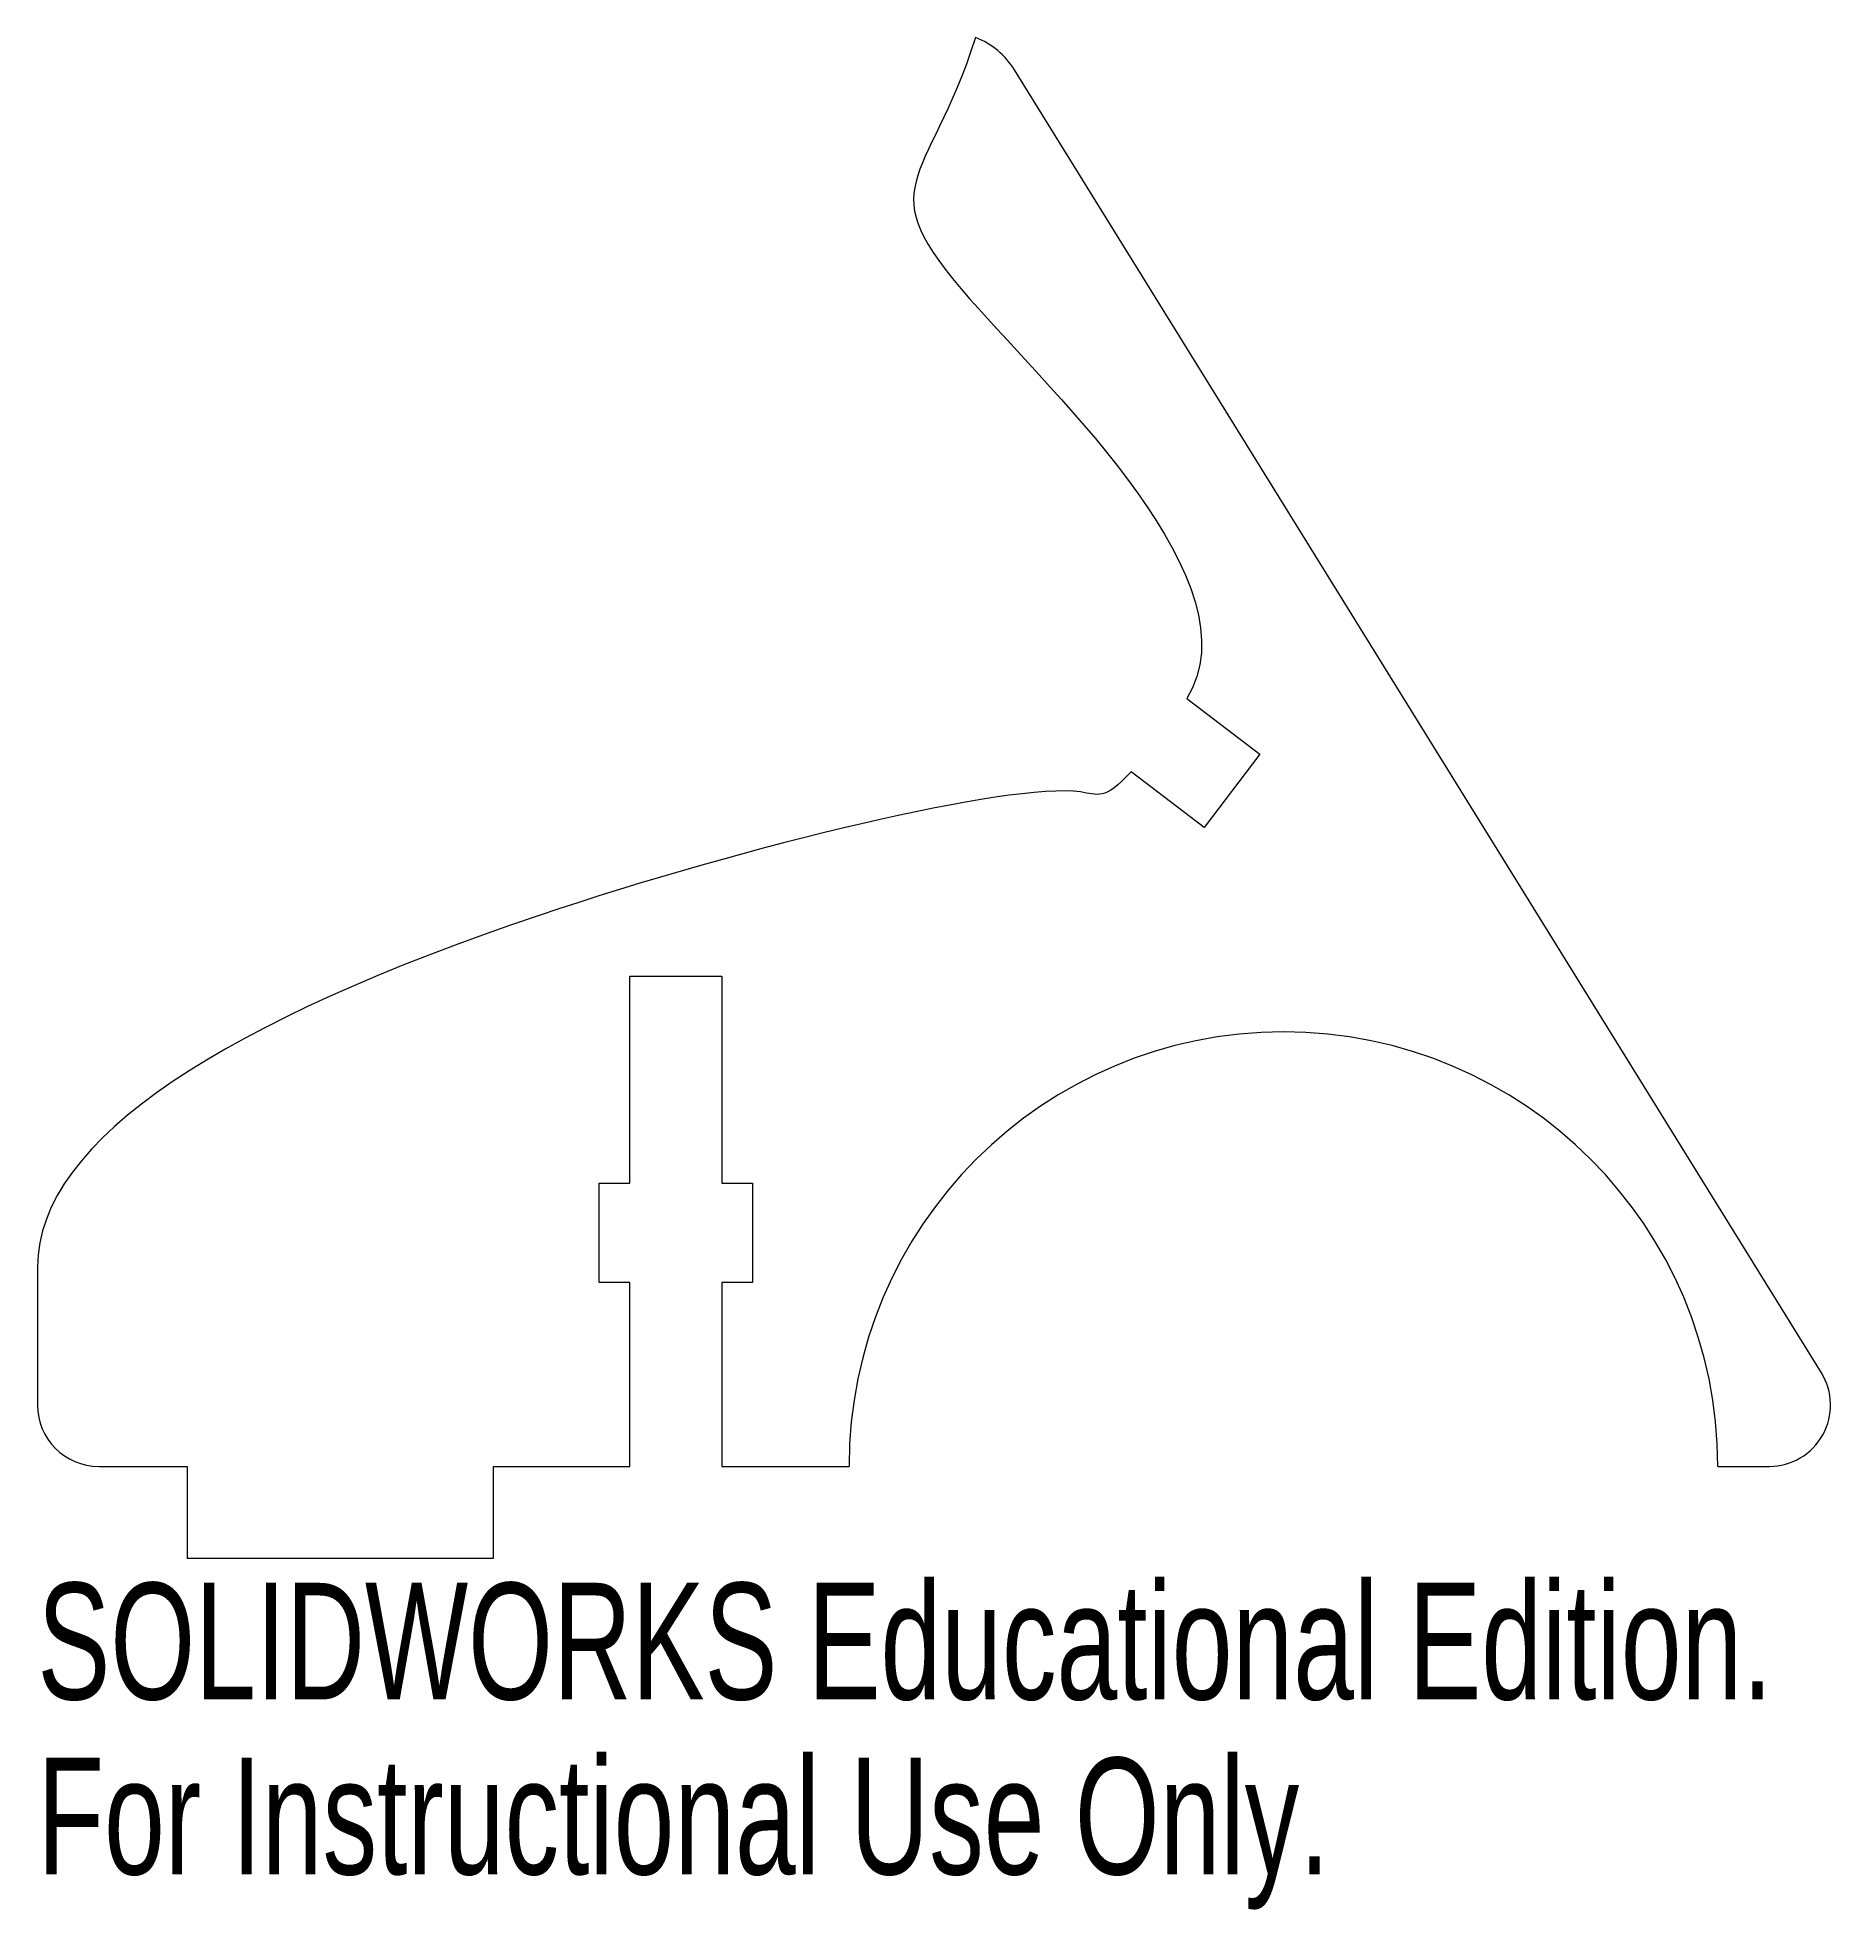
# Model space of a CAD drawing. Header units: inches. Extents: x -2.88 to 0.05, y -0.57 to 2.48.
import ezdxf

# ---------------------------------------------------------------- set-up
doc = ezdxf.new("R2010")
doc.units = ezdxf.units.IN
doc.header["$MEASUREMENT"] = 0
doc.styles.add('SLDTEXTSTYLE0', font='TXT', dxfattribs={"width": 0.7})

msp = doc.modelspace()

# ---------------------------------------------------------------- linework, layer by layer
at = {"color": 7, "linetype": 'Continuous', "lineweight": 15}
for p, q in [((0.0327, 0.3027), (-1.284, 2.4288)), ((-1.003, 1.4028), (-0.8836, 1.3121)), ((-0.9743, 1.1927), (-1.0938, 1.2834)), ((-0.8836, 1.3121), (-0.9743, 1.1927)), ((-1.9117, 0.6121), (-1.9117, 0.95)), ((-1.9117, 0.95), (-1.7617, 0.95)), ((-1.7617, 0.95), (-1.7617, 0.6121)), ((-1.9617, 0.45), (-1.9617, 0.6121)), ((-1.9617, 0.6121), (-1.9117, 0.6121)), ((-1.7617, 0.6121), (-1.7117, 0.6121)), ((-1.7117, 0.6121), (-1.7117, 0.45)), ((-2.8785, 0.4757), (-2.8785, 0.25)), ((-1.9117, 0.45), (-1.9617, 0.45)), ((-1.9117, 0.15), (-1.9117, 0.45)), ((-1.7117, 0.45), (-1.7617, 0.45)), ((-1.7617, 0.45), (-1.7617, 0.15)), ((-2.7785, 0.15), (-2.6343, 0.15)), ((-2.6343, 0.15), (-2.6343, 0)), ((-2.1343, 0.15), (-1.9117, 0.15)), ((-2.1343, 0), (-2.1343, 0.15)), ((-1.7617, 0.15), (-1.554, 0.15)), ((-0.1362, 0.15), (-0.0523, 0.15)), ((-2.6343, 0), (-2.1343, 0))]:
    msp.add_line(p, q, dxfattribs=at)
for centre, radius, start, end in [((-1.3956, 2.3596), 0.1313, 31.7707, 68.5079), ((-0.8451, 0.15), 0.7089, 0, 180), ((-0.0523, 0.25), 0.1, 270, 31.7707), ((-2.7785, 0.25), 0.1, 180, 270)]:
    msp.add_arc(centre, radius, start, end, dxfattribs=at)
for points, knots in [([(-1.3475, 2.4818), (-1.4275, 2.2339), (-1.6052, 2.2546), (-0.8865, 1.5894), (-1.003, 1.4028)], [0.6297338, 0.6297338, 0.6297338, 0.6297338, 0.8304324, 1, 1, 1, 1]), ([(-1.0938, 1.2834), (-1.1382, 1.2354), (-1.1872, 1.2919), (-2.3527, 1.0107), (-2.8785, 0.6851), (-2.8785, 0.4757)], [0, 0, 0, 0, 0.0531312, 0.269494, 0.5902071, 0.5902071, 0.5902071, 0.5902071])]:
    msp.add_open_spline(points, degree=3, knots=knots, dxfattribs=at)

# ---------------------------------------------------------------- texts
at = {"color": 7, "linetype": 'Continuous', "char_height": 0.1903, "attachment_point": 1, "style": 'SLDTEXTSTYLE0'}
for s, insert in [('SOLIDWORKS Educational Edition.', (-2.8785, -0.0401)), ('For Instructional Use Only.', (-2.8785, -0.3256))]:
    msp.add_mtext(s, dxfattribs=dict(at, insert=insert))

doc.saveas('drawing.dxf')
